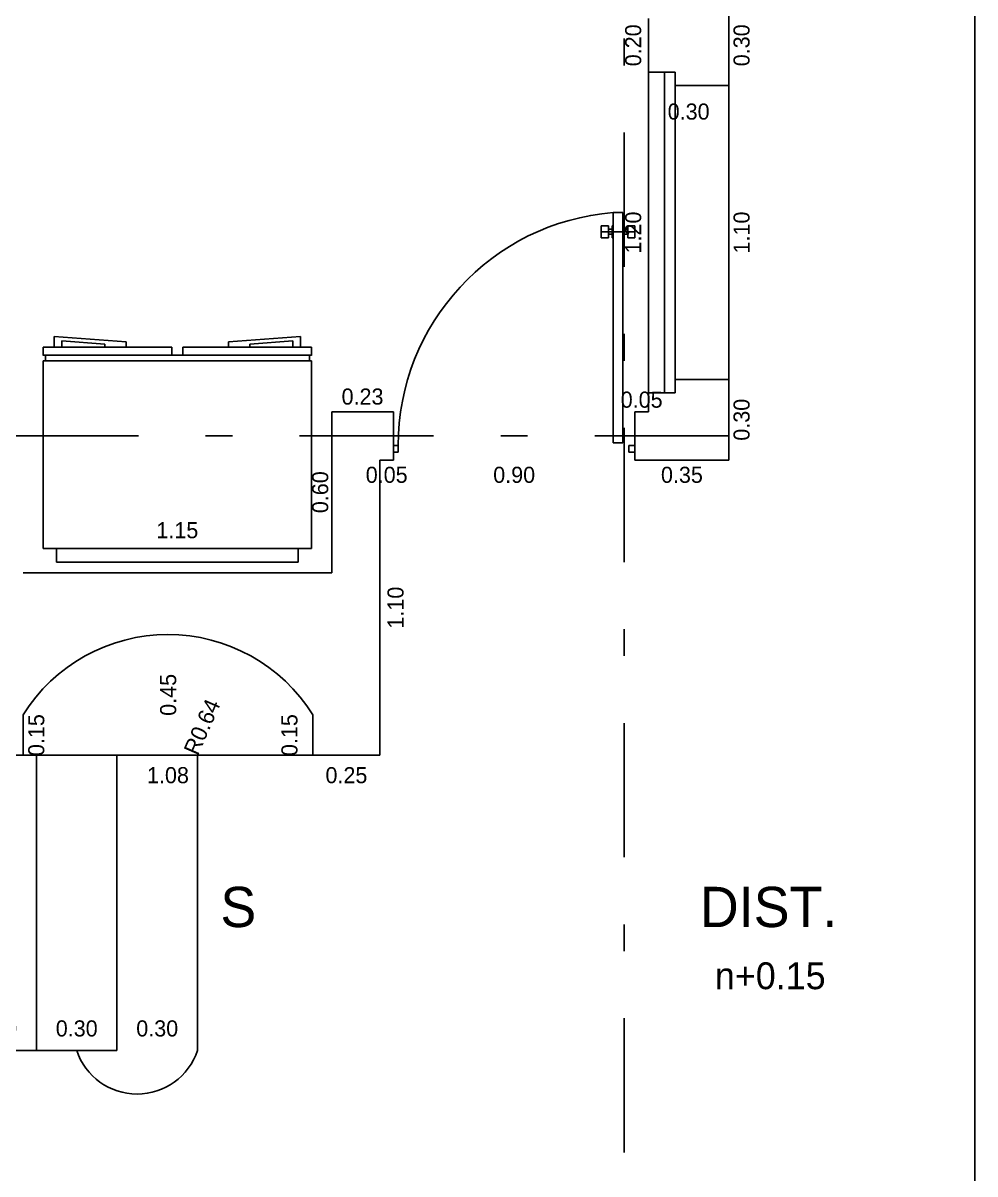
# Model space of a CAD drawing. Extents: x 12 to 127, y -37 to 29.
# Drawn here: x 40.976 to 44.523, y 6.72 to 11.008 of the extents above; entities that cross this region are included whole.
import ezdxf
from ezdxf.enums import TextEntityAlignment as Align

# ---------------------------------------------------------------- set-up
doc = ezdxf.new("R2010")
doc.units = 0
doc.header["$PDMODE"] = 34
doc.linetypes.add('DASHDOT', pattern=[1, 0.5, -0.25, 0, -0.25])
doc.layers.get('0').update_dxf_attribs({"linetype": 'CONTINUOUS'})
doc.layers.get('DEFPOINTS').update_dxf_attribs({"linetype": 'CONTINUOUS'})
for name, color, linetype in [('CINT', 7, 'CONTINUOUS'), ('DESNIVEL', 4, 'CONTINUOUS'), ('EJES', 10, 'DASHDOT'), ('MBAJOS', 4, 'CONTINUOUS'), ('MCOCINA', 40, 'CONTINUOUS'), ('MUROS', 6, 'CONTINUOUS'), ('NIVELES', 7, 'CONTINUOUS'), ('PTAS', 33, 'CONTINUOUS'), ('TEXTOS', 7, 'CONTINUOUS'), ('VEN', 4, 'CONTINUOUS')]:
    doc.layers.add(name, color=color, linetype=linetype)
doc.styles.add('STYLE1', font='ZURCHBXC.TTF')
doc.dimstyles.new('CINT', dxfattribs={"dimtxt": 0.08, "dimasz": 0.02, "dimexe": 0.05, "dimexo": 0.2, "dimgap": 0.02, "dimtad": 0, "dimtih": 1, "dimtoh": 1, "dimzin": 0, "dimtxsty": 'STANDARD', "dimblk": 'COT', "dimcen": 0.09, "dimazin": 3, "dimtfac": 1, "dimtix": 1, "dimtofl": 0, "dimtmove": 0, "dimatfit": 3, "dimtolj": 1, "dimtzin": 0})

# ---------------------------------------------------------------- blocks, each defined once
blk = doc.blocks.new('PI')
for p, q in [((-0.09, 0.0717), (-0.09, 1.025)), ((-0.09, 1.025), (-0.05, 1.025)), ((-0.05, 1.025), (-0.05, 0.0717)), ((-0.14, 0.92), (-0.14, 0.97)), ((-0.14, 0.97), (-0.11, 0.97)), ((-0.11, 0.92), (-0.11, 0.97)), ((-0.11, 0.955), (-0.095, 0.955)), ((-0.095, 0.97), (-0.09, 0.97)), ((-0.095, 0.92), (-0.095, 0.97)), ((-0.05, 0.97), (-0.045, 0.97)), ((-0.045, 0.92), (-0.045, 0.97)), ((-0.045, 0.955), (-0.03, 0.955)), ((-0.03, 0.92), (-0.03, 0.97)), ((-0.03, 0.97), (0, 0.97)), ((0, 0.92), (0, 0.97)), ((-0.14, 0.945), (0, 0.945)), ((-0.14, 0.92), (-0.11, 0.92)), ((-0.11, 0.935), (-0.095, 0.935)), ((-0.095, 0.92), (-0.09, 0.92)), ((-0.05, 0.92), (-0.045, 0.92)), ((-0.045, 0.935), (-0.03, 0.935)), ((-0.03, 0.92), (0, 0.92)), ((-0.98, 0.0595), (-1, 0.0595)), ((-0.98, 0.0322), (-0.98, 0.0595)), ((-0.05, 0.0717), (-0.09, 0.0717)), ((-0.0248, 0.0322), (-0.0248, 0.0595)), ((0, 0.0595), (-0.0248, 0.0595)), ((-0.98, 0.0322), (-1, 0.0322)), ((0, 0.0322), (-0.0248, 0.0322))]:
    blk.add_line(p, q)
blk.add_arc((-0.0139, 0.061), 0.9661, 94.5187, 180.0933)
blk = doc.blocks.new('BL175')
for p, q in [((-0.45, -0.04), (0.45, -0.04)), ((-0.45, -0.09), (-0.45, -0.04)), ((0.45, -0.09), (0.45, -0.04)), ((-0.5, -0.09), (0.5, -0.09)), ((-0.5, -0.79), (-0.5, -0.09)), ((0.5, -0.09), (0.5, -0.79)), ((0.5, -0.79), (-0.5, -0.79)), ((-0.5, -0.84), (-0.5, -0.8096)), ((0.5, -0.81), (-0.5, -0.81)), ((-0.493, -0.8096), (-0.493, -0.789)), ((-0.02, -0.84), (-0.02, -0.8096)), ((0.02, -0.84), (0.02, -0.8096)), ((0.4912, -0.8096), (0.4912, -0.789)), ((0.5, -0.84), (0.5, -0.8096)), ((-0.02, -0.84), (-0.5, -0.84)), ((-0.4593, -0.84), (-0.4593, -0.88)), ((-0.4299, -0.84), (-0.4299, -0.8636)), ((-0.4299, -0.8636), (-0.2701, -0.8518)), ((-0.2701, -0.84), (-0.2701, -0.8518)), ((-0.1902, -0.84), (-0.1902, -0.86)), ((0.5, -0.84), (0.02, -0.84)), ((0.1902, -0.84), (0.1902, -0.86)), ((0.2701, -0.84), (0.2701, -0.8518)), ((0.4299, -0.8636), (0.2701, -0.8518)), ((0.4299, -0.84), (0.4299, -0.8636)), ((0.4593, -0.84), (0.4593, -0.88)), ((-0.1902, -0.86), (-0.4593, -0.88)), ((0.1902, -0.86), (0.4593, -0.88))]:
    blk.add_line(p, q)
blk = doc.blocks.new('*D283')
at = {"layer": 'DEFPOINTS', "color": 0, "linetype": 'BYBLOCK'}
for p in [(43.6065, 11.0754), (43.6065, 10.7754), (43.6541, 10.7754)]:
    blk.add_point(p, dxfattribs=at)
at = {"color": 0, "linetype": 'BYBLOCK', "insert": (43.6541, 10.9254), "char_height": 0.06, "attachment_point": 5, "rotation": 90}
blk.add_mtext('\\A1;0.30', dxfattribs=at)
blk = doc.blocks.new('_NONE')
at = {"color": 0, "linetype": 'BYBLOCK'}
blk.add_circle((0, 0), 0.25, dxfattribs=at)
blk = doc.blocks.new('COT')
blk.add_circle((0, 0), 1)
blk = doc.blocks.new('*D284')
at = {"layer": 'DEFPOINTS', "color": 0, "linetype": 'BYBLOCK'}
for p in [(43.6065, 10.7754), (43.6065, 9.6804), (43.6541, 9.6804)]:
    blk.add_point(p, dxfattribs=at)
at = {"color": 0, "linetype": 'BYBLOCK', "insert": (43.6541, 10.2279), "char_height": 0.06, "attachment_point": 5, "rotation": 90}
blk.add_mtext('\\A1;1.10', dxfattribs=at)
blk = doc.blocks.new('*D285')
at = {"layer": 'DEFPOINTS', "color": 0, "linetype": 'BYBLOCK'}
for p in [(43.6065, 9.6804), (43.6065, 9.3804), (43.6541, 9.3804)]:
    blk.add_point(p, dxfattribs=at)
at = {"color": 0, "linetype": 'BYBLOCK', "insert": (43.6541, 9.5304), "char_height": 0.06, "attachment_point": 5, "rotation": 90}
blk.add_mtext('\\A1;0.30', dxfattribs=at)
blk = doc.blocks.new('*D286')
at = {"layer": 'DEFPOINTS', "color": 0, "linetype": 'BYBLOCK'}
for p in [(43.2565, 9.3804), (43.6065, 9.3804), (43.2565, 9.3249)]:
    blk.add_point(p, dxfattribs=at)
at = {"color": 0, "linetype": 'BYBLOCK', "insert": (43.4315, 9.3249), "char_height": 0.06, "attachment_point": 5}
blk.add_mtext('\\A1;0.35', dxfattribs=at)
blk = doc.blocks.new('*D287')
at = {"layer": 'DEFPOINTS', "color": 0, "linetype": 'BYBLOCK'}
for p in [(42.3265, 9.3804), (43.2265, 9.3804), (42.3265, 9.3249)]:
    blk.add_point(p, dxfattribs=at)
at = {"color": 0, "linetype": 'BYBLOCK', "insert": (42.7765, 9.3249), "char_height": 0.06, "attachment_point": 5}
blk.add_mtext('\\A1;0.90', dxfattribs=at)
blk = doc.blocks.new('*D288')
at = {"layer": 'DEFPOINTS', "color": 0, "linetype": 'BYBLOCK'}
for p in [(42.2765, 9.3804), (42.3265, 9.3804), (42.2765, 9.3249)]:
    blk.add_point(p, dxfattribs=at)
at = {"color": 0, "linetype": 'BYBLOCK', "insert": (42.3015, 9.3249), "char_height": 0.06, "attachment_point": 5}
blk.add_mtext('\\A1;0.05', dxfattribs=at)
blk = doc.blocks.new('*D289')
at = {"layer": 'DEFPOINTS', "color": 0, "linetype": 'BYBLOCK'}
for p in [(42.3265, 9.6164), (42.0965, 9.5604), (42.3265, 9.5604)]:
    blk.add_point(p, dxfattribs=at)
at = {"color": 0, "linetype": 'BYBLOCK', "insert": (42.2115, 9.6164), "char_height": 0.06, "attachment_point": 5}
blk.add_mtext('\\A1;0.23', dxfattribs=at)
blk = doc.blocks.new('*D290')
at = {"layer": 'DEFPOINTS', "color": 0, "linetype": 'BYBLOCK'}
for p in [(43.2565, 9.6048), (43.2565, 9.5604), (43.3065, 9.5604)]:
    blk.add_point(p, dxfattribs=at)
at = {"color": 0, "linetype": 'BYBLOCK', "insert": (43.2815, 9.6048), "char_height": 0.06, "attachment_point": 5}
blk.add_mtext('\\A1;0.05', dxfattribs=at)
blk = doc.blocks.new('*D297')
at = {"layer": 'DEFPOINTS', "color": 0, "linetype": 'BYBLOCK'}
for p in [(41.0265, 7.2623), (40.7265, 7.1804), (41.0265, 7.1804)]:
    blk.add_point(p, dxfattribs=at)
at = {"color": 0, "linetype": 'BYBLOCK', "insert": (40.8765, 7.2623), "char_height": 0.06, "attachment_point": 5}
blk.add_mtext('\\A1;0.30', dxfattribs=at)
blk = doc.blocks.new('*D298')
at = {"layer": 'DEFPOINTS', "color": 0, "linetype": 'BYBLOCK'}
for p in [(41.3265, 7.2623), (41.0265, 7.1804), (41.3265, 7.1804)]:
    blk.add_point(p, dxfattribs=at)
at = {"color": 0, "linetype": 'BYBLOCK', "insert": (41.1765, 7.2623), "char_height": 0.06, "attachment_point": 5}
blk.add_mtext('\\A1;0.30', dxfattribs=at)
blk = doc.blocks.new('*D299')
at = {"layer": 'DEFPOINTS', "color": 0, "linetype": 'BYBLOCK'}
for p in [(41.6265, 7.2623), (41.3265, 7.1804), (41.6265, 7.1804)]:
    blk.add_point(p, dxfattribs=at)
at = {"color": 0, "linetype": 'BYBLOCK', "insert": (41.4765, 7.2623), "char_height": 0.06, "attachment_point": 5}
blk.add_mtext('\\A1;0.30', dxfattribs=at)
blk = doc.blocks.new('*D300')
at = {"layer": 'DEFPOINTS', "color": 0, "linetype": 'BYBLOCK'}
for p in [(42.0565, 8.2804), (42.3065, 8.2804), (42.0565, 8.2058)]:
    blk.add_point(p, dxfattribs=at)
at = {"color": 0, "linetype": 'BYBLOCK', "insert": (42.1815, 8.2058), "char_height": 0.06, "attachment_point": 5}
blk.add_mtext('\\A1;0.25', dxfattribs=at)
blk = doc.blocks.new('*D301')
at = {"layer": 'DEFPOINTS', "color": 0, "linetype": 'BYBLOCK'}
for p in [(40.9765, 8.2804), (42.0565, 8.2804), (40.9765, 8.2058)]:
    blk.add_point(p, dxfattribs=at)
at = {"color": 0, "linetype": 'BYBLOCK', "insert": (41.5165, 8.2058), "char_height": 0.06, "attachment_point": 5}
blk.add_mtext('\\A1;1.08', dxfattribs=at)
blk = doc.blocks.new('*D302')
at = {"layer": 'DEFPOINTS', "color": 0, "linetype": 'BYBLOCK'}
for p in [(40.7265, 8.2804), (40.9765, 8.2804), (40.7265, 8.2058)]:
    blk.add_point(p, dxfattribs=at)
at = {"color": 0, "linetype": 'BYBLOCK', "insert": (40.8515, 8.2058), "char_height": 0.06, "attachment_point": 5}
blk.add_mtext('\\A1;0.25', dxfattribs=at)
blk = doc.blocks.new('*D315')
at = {"layer": 'DEFPOINTS', "color": 0, "linetype": 'BYBLOCK'}
for p in [(42.1265, 9.5604), (42.0841, 8.9604), (42.1265, 8.9604)]:
    blk.add_point(p, dxfattribs=at)
at = {"color": 0, "linetype": 'BYBLOCK', "insert": (42.0841, 9.2604), "char_height": 0.06, "attachment_point": 5, "rotation": 90}
blk.add_mtext('\\A1;0.60', dxfattribs=at)
blk = doc.blocks.new('*D316')
at = {"layer": 'DEFPOINTS', "color": 0, "linetype": 'BYBLOCK'}
for p in [(42.1265, 9.1185), (40.9765, 8.9604), (42.1265, 8.9604)]:
    blk.add_point(p, dxfattribs=at)
at = {"color": 0, "linetype": 'BYBLOCK', "insert": (41.5515, 9.1185), "char_height": 0.06, "attachment_point": 5}
blk.add_mtext('\\A1;1.15', dxfattribs=at)
blk = doc.blocks.new('*D318')
at = {"layer": 'DEFPOINTS', "color": 0, "linetype": 'BYBLOCK'}
for p in [(43.3065, 11.0254), (43.2502, 10.8254), (43.3065, 10.8254)]:
    blk.add_point(p, dxfattribs=at)
at = {"color": 0, "linetype": 'BYBLOCK', "insert": (43.2502, 10.9254), "char_height": 0.06, "attachment_point": 5, "rotation": 90}
blk.add_mtext('\\A1;0.20', dxfattribs=at)
blk = doc.blocks.new('*D319')
at = {"layer": 'DEFPOINTS', "color": 0, "linetype": 'BYBLOCK'}
for p in [(43.3065, 10.8254), (43.2502, 9.6304), (43.3065, 9.6304)]:
    blk.add_point(p, dxfattribs=at)
at = {"color": 0, "linetype": 'BYBLOCK', "insert": (43.2502, 10.2279), "char_height": 0.06, "attachment_point": 5, "rotation": 90}
blk.add_mtext('\\A1;1.20', dxfattribs=at)
blk = doc.blocks.new('*D320')
at = {"layer": 'DEFPOINTS', "color": 0, "linetype": 'BYBLOCK'}
for p in [(43.3065, 10.7754), (43.6065, 10.7754), (43.3065, 10.6782)]:
    blk.add_point(p, dxfattribs=at)
at = {"color": 0, "linetype": 'BYBLOCK', "insert": (43.4565, 10.6782), "char_height": 0.06, "attachment_point": 5}
blk.add_mtext('\\A1;0.30', dxfattribs=at)
blk = doc.blocks.new('*D396')
at = {"layer": 'DEFPOINTS', "color": 0, "linetype": 'BYBLOCK'}
for p in [(42.3065, 9.3804), (42.3065, 8.2804), (42.3649, 8.2804)]:
    blk.add_point(p, dxfattribs=at)
at = {"color": 0, "linetype": 'BYBLOCK', "insert": (42.3649, 8.8304), "char_height": 0.06, "attachment_point": 5, "rotation": 90}
blk.add_mtext('\\A1;1.10', dxfattribs=at)
blk = doc.blocks.new('*D397')
at = {"layer": 'DEFPOINTS', "color": 0, "linetype": 'BYBLOCK'}
for p in [(41.9695, 8.4304), (42.0565, 8.4304), (42.0565, 8.2804)]:
    blk.add_point(p, dxfattribs=at)
at = {"color": 0, "linetype": 'BYBLOCK', "insert": (41.9695, 8.3554), "char_height": 0.06, "attachment_point": 5, "rotation": 90}
blk.add_mtext('\\A1;0.15', dxfattribs=at)
blk = doc.blocks.new('*D398')
at = {"layer": 'DEFPOINTS', "color": 0, "linetype": 'BYBLOCK'}
for p in [(40.9765, 8.4304), (41.0262, 8.4304), (40.9765, 8.2804)]:
    blk.add_point(p, dxfattribs=at)
at = {"color": 0, "linetype": 'BYBLOCK', "insert": (41.0262, 8.3554), "char_height": 0.06, "attachment_point": 5, "rotation": 90}
blk.add_mtext('\\A1;0.15', dxfattribs=at)
blk = doc.blocks.new('*D399')
at = {"layer": 'DEFPOINTS', "color": 0, "linetype": 'BYBLOCK'}
for p in [(41.5165, 8.7304), (41.5165, 8.2804), (41.5176, 8.2804)]:
    blk.add_point(p, dxfattribs=at)
at = {"color": 0, "linetype": 'BYBLOCK', "insert": (41.5176, 8.5054), "char_height": 0.06, "attachment_point": 5, "rotation": 90}
blk.add_mtext('\\A1;0.45', dxfattribs=at)
blk = doc.blocks.new('*D400')
at = {"layer": 'DEFPOINTS', "color": 0, "linetype": 'BYBLOCK'}
for p in [(41.7709, 8.6773), (41.5165, 8.0944)]:
    blk.add_point(p, dxfattribs=at)
at = {"color": 0, "linetype": 'BYBLOCK', "insert": (41.6437, 8.3859), "char_height": 0.06, "attachment_point": 5, "rotation": 66.4238}
blk.add_mtext('\\A1;R0.64', dxfattribs=at)

msp = doc.modelspace()

# ---------------------------------------------------------------- linework, layer by layer
at = {"color": 1}
msp.add_line((44.5234, -1.8416), (44.5234, 20.717), dxfattribs=at)
at = {"layer": 'DESNIVEL'}
for p, q in [((41.0265, 8.2804), (41.0265, 7.1804)), ((41.3265, 8.2804), (41.3265, 7.1804)), ((41.6265, 8.2804), (41.6265, 7.1804)), ((39.5265, 7.1804), (41.3265, 7.1804))]:
    msp.add_line(p, q, dxfattribs=at)
msp.add_arc((41.4015, 7.2554), 0.2372, 198.4349, 341.5651, dxfattribs=at)
at = {"layer": 'EJES'}
for p, q in [((43.2165, -0.8996), (43.2165, 19.0777)), ((43.6065, 9.4704), (37.2465, 9.4704))]:
    msp.add_line(p, q, dxfattribs=at)
at = {"layer": 'MBAJOS'}
for p, q in [((43.3065, 10.8254), (43.3065, 9.6304)), ((43.6065, 10.7754), (43.6065, 9.6804)), ((40.9765, 8.2804), (42.0565, 8.2804))]:
    msp.add_line(p, q, dxfattribs=at)
at = {"layer": 'MUROS'}
for p, q in [((43.6065, 11.0754), (43.6065, 10.7754)), ((43.3065, 10.8254), (43.3065, 11.0254)), ((43.4065, 10.8254), (43.3065, 10.8254)), ((43.4065, 10.7754), (43.4065, 10.8254)), ((43.6065, 10.7754), (43.4065, 10.7754)), ((43.4065, 9.6804), (43.6065, 9.6804)), ((43.4065, 9.6804), (43.4065, 9.6304)), ((43.6065, 9.3804), (43.6065, 9.6804)), ((43.3065, 9.5604), (43.3065, 9.6304)), ((43.4065, 9.6304), (43.3065, 9.6304)), ((42.3565, 9.5604), (42.1265, 9.5604)), ((42.1265, 9.5604), (42.1265, 8.9604)), ((42.3565, 9.5604), (42.3565, 9.3804)), ((43.2565, 9.5604), (43.2565, 9.3804)), ((43.2565, 9.5604), (43.3065, 9.5604)), ((42.3065, 9.3804), (42.3065, 8.2804)), ((42.3565, 9.3804), (42.3065, 9.3804)), ((43.2565, 9.3804), (43.6065, 9.3804)), ((42.1265, 8.9604), (40.9765, 8.9604)), ((40.9765, 8.4304), (40.9765, 8.2804)), ((42.0565, 8.4304), (42.0565, 8.2804)), ((40.9765, 8.2804), (40.7265, 8.2804)), ((42.3065, 8.2804), (42.0565, 8.2804))]:
    msp.add_line(p, q, dxfattribs=at)
msp.add_arc((41.5165, 8.0944), 0.636, 31.8908, 148.1092, dxfattribs=at)
at = {"layer": 'VEN'}
for p, q in [((43.3665, 10.8254), (43.3665, 9.6304)), ((43.4065, 10.8254), (43.4065, 9.6304))]:
    msp.add_line(p, q, dxfattribs=at)

# ---------------------------------------------------------------- block references
at = {"layer": 'MCOCINA', "rotation": 180}
msp.add_blockref('BL175', (41.5515, 8.9604), dxfattribs=at)
at = {"layer": 'PTAS', "xscale": 0.9, "yscale": 0.9, "zscale": 0.9}
msp.add_blockref('PI', (43.2565, 9.3804), dxfattribs=at)

# ---------------------------------------------------------------- texts
at = {"layer": 'NIVELES'}
msp.add_text('n+0.15', height=0.1, dxfattribs=at).set_placement((43.5542, 7.4088))
at = {"layer": 'TEXTOS', "style": 'STYLE1'}
for s, p in [('S', (41.7787, 7.7153)), ('DIST.', (43.7545, 7.7153))]:
    msp.add_text(s, height=0.15, dxfattribs=at).set_placement(p, align=Align.MIDDLE)

# ---------------------------------------------------------------- dimensions: what is measured, and where the dimension line sits
at = {"layer": 'CINT'}
for base, p1, p2, picture, middle in [((43.6541, 10.7754), (43.6065, 11.0754), (43.6065, 10.7754), '*D283', (43.6541, 10.9254)), ((43.2502, 10.8254), (43.3065, 11.0254), (43.3065, 10.8254), '*D318', (43.2502, 10.9254)), ((43.2501685982, 9.630395544), (43.3064954674, 10.825395544), (43.3064954674, 9.630395544), '*D319', (43.2501685982, 10.227895544)), ((43.6541208569, 9.680395544), (43.6064954674, 10.775395544), (43.6064954674, 9.680395544), '*D284', (43.6541208569, 10.227895544)), ((43.6541, 9.3804), (43.6065, 9.6804), (43.6065, 9.3804), '*D285', (43.6541, 9.5304)), ((42.0841, 8.9604), (42.1265, 9.5604), (42.1265, 8.9604), '*D315', (42.0841, 9.2604)), ((42.3649, 8.2804), (42.3065, 9.3804), (42.3065, 8.2804), '*D396', (42.3649, 8.8304)), ((41.5176, 8.2804), (41.5165, 8.7304), (41.5165, 8.2804), '*D399', (41.5176, 8.5054)), ((41.0262, 8.4304), (40.9765, 8.2804), (40.9765, 8.4304), '*D398', (41.0262, 8.3554)), ((41.9695, 8.4304), (42.0565, 8.2804), (42.0565, 8.4304), '*D397', (41.9695, 8.3554))]:
    dim = msp.add_linear_dim(base=base, p1=p1, p2=p2, angle=90, dimstyle='CINT', override={"dimtxt": 0.06, "dimtih": 0, "dimtoh": 0, "dimblk1": 'NONE', "dimblk2": 'NONE', "dimsah": 1, "dimse1": 1, "dimse2": 1, "dimsd1": 1, "dimsd2": 1}, dxfattribs=at)
    dim.commit()
    dim.dimension.update_dxf_attribs({"geometry": picture, "text_midpoint": middle})
for base, p1, p2, picture, middle in [((43.3065, 10.6782), (43.6065, 10.7754), (43.3065, 10.7754), '*D320', (43.4565, 10.6782)), ((43.2565, 9.6048), (43.3065, 9.5604), (43.2565, 9.5604), '*D290', (43.2815, 9.6048)), ((43.2565, 9.3249), (43.6065, 9.3804), (43.2565, 9.3804), '*D286', (43.4315, 9.3249)), ((42.1265, 9.1185), (40.9765, 8.9604), (42.1265, 8.9604), '*D316', (41.5515, 9.1185)), ((40.7265, 8.2058), (40.9765, 8.2804), (40.7265, 8.2804), '*D302', (40.8515, 8.2058)), ((40.9765, 8.2058), (42.0565, 8.2804), (40.9765, 8.2804), '*D301', (41.5165, 8.2058)), ((42.0565, 8.2058), (42.3065, 8.2804), (42.0565, 8.2804), '*D300', (42.1815, 8.2058)), ((41.0265, 7.2623), (40.7265, 7.1804), (41.0265, 7.1804), '*D297', (40.8765, 7.2623)), ((41.3265, 7.2623), (41.0265, 7.1804), (41.3265, 7.1804), '*D298', (41.1765, 7.2623)), ((41.6265, 7.2623), (41.3265, 7.1804), (41.6265, 7.1804), '*D299', (41.4765, 7.2623))]:
    dim = msp.add_linear_dim(base=base, p1=p1, p2=p2, dimstyle='CINT', override={"dimtxt": 0.06, "dimtih": 0, "dimtoh": 0, "dimblk1": 'NONE', "dimblk2": 'NONE', "dimsah": 1, "dimse1": 1, "dimse2": 1, "dimsd1": 1, "dimsd2": 1}, dxfattribs=at)
    dim.commit()
    dim.dimension.update_dxf_attribs({"geometry": picture, "text_midpoint": middle})
for base, p1, p2, picture, middle in [((42.3565, 9.6164), (42.1265, 9.5604), (42.3565, 9.5604), '*D289', (42.2115, 9.6164)), ((42.3065, 9.3249), (42.3565, 9.3804), (42.3065, 9.3804), '*D288', (42.3015, 9.3249)), ((42.3565, 9.3249), (43.2565, 9.3804), (42.3565, 9.3804), '*D287', (42.7765, 9.3249))]:
    dim = msp.add_linear_dim(base=base, p1=p1, p2=p2, dimstyle='CINT', override={"dimtxt": 0.06, "dimtih": 0, "dimtoh": 0, "dimblk1": 'NONE', "dimblk2": 'NONE', "dimsah": 1, "dimse1": 1, "dimse2": 1, "dimsd1": 1, "dimsd2": 1}, dxfattribs=at)
    dim.commit()
    dim.dimension.update_dxf_attribs({"geometry": picture, "text_midpoint": middle, "insert": (0.03, 0)})
dim = msp.add_radius_dim(center=(41.5165, 8.0944), mpoint=(41.7709, 8.6773), dimstyle='CINT', override={"dimtxt": 0.06, "dimtih": 0, "dimtoh": 0, "dimblk1": 'NONE', "dimblk2": 'NONE', "dimsah": 1, "dimse1": 1, "dimse2": 1, "dimsd1": 1, "dimsd2": 1}, dxfattribs=at)
dim.commit()
dim.dimension.update_dxf_attribs({"geometry": '*D400', "text_midpoint": (41.6437, 8.3859)})

doc.saveas('drawing.dxf')
